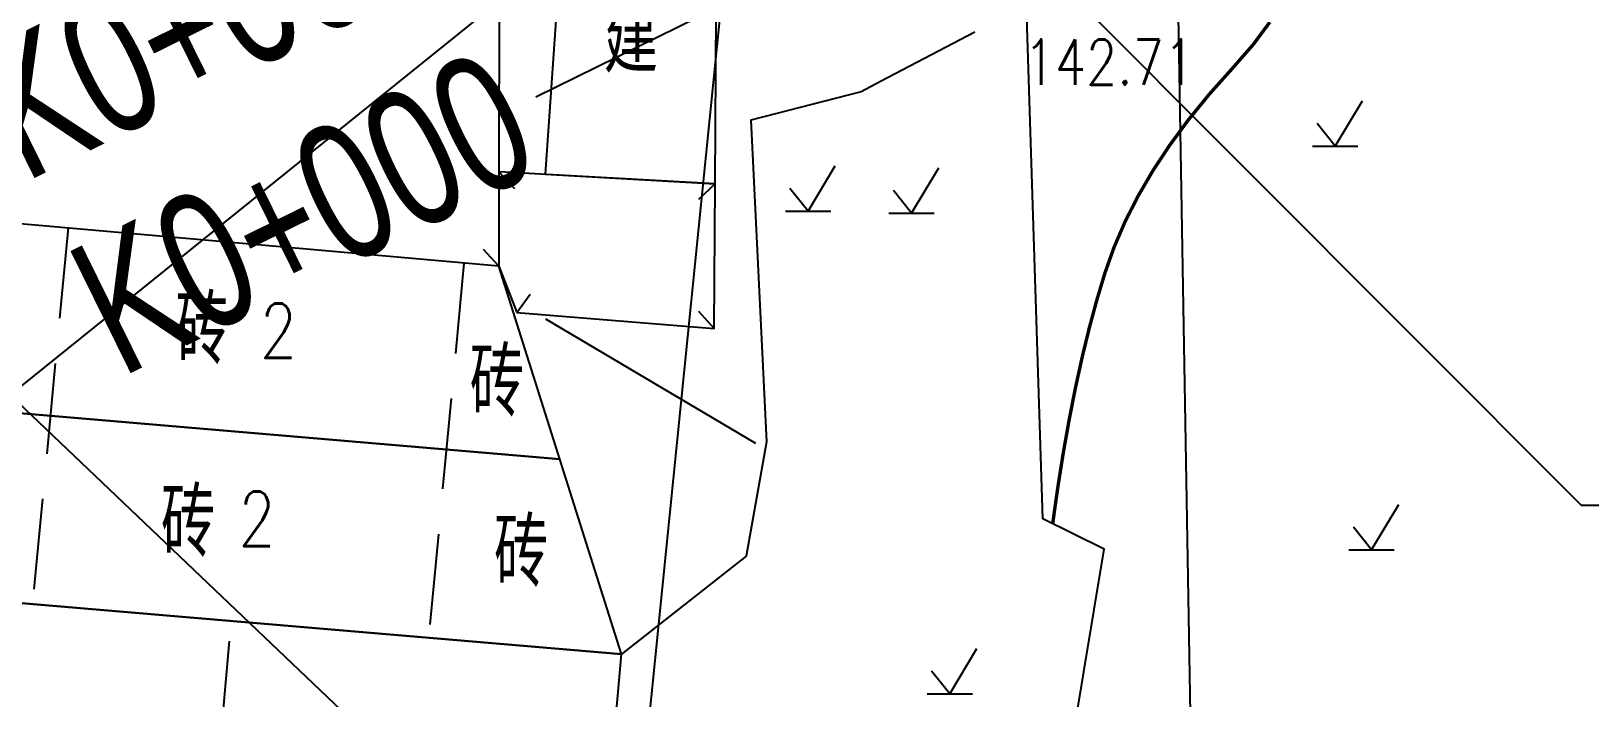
# Model space of a CAD drawing. Extents: x 529262 to 576451, y 2694391 to 2717535.
# Drawn here: x 566596.26 to 566630.64, y 2709376.14 to 2709390.83 of the extents above; entities that cross this region are included whole.
import ezdxf
from ezdxf.enums import TextEntityAlignment as Align
from ezdxf.xclip import XClip

# ---------------------------------------------------------------- set-up
doc = ezdxf.new("R2010")
doc.units = 0
doc.header["$XCLIPFRAME"] = 0
doc.linetypes.add('X5', pattern=[3, 2, -1])
for name, color, linetype in [('DGX', 8, 'Continuous'), ('DIM_COOR', 3, 'Continuous'), ('DMTZ', 8, 'Continuous'), ('GCD', 8, 'Continuous'), ('JMD', 8, 'Continuous'), ('PP-COM', 7, 'Continuous'), ('RD-中线', 40, 'Continuous'), ('RD-红线', 7, 'Continuous'), ('ZBTZ', 8, 'Continuous'), ('桩号标注', 7, 'Continuous')]:
    doc.layers.add(name, color=color, linetype=linetype)
doc.styles.add('HZ', font='rs.shx', dxfattribs={"width": 0.8, "bigfont": 'hztxt.shx'})
doc.styles.add('NCME', font='smsim.shx', dxfattribs={"width": 0.7, "bigfont": 'smfs.shx'})
doc.linetypes.add('10421', pattern='A,2,[150,AAA.SHX,S=0.5,R=0,X=0,Y=0.5],1e-11', length=2.00000000001)
doc.linetypes.add('1161', pattern='A,0,[149,AAA.SHX,S=0.15,R=0,X=0,Y=0],-1.6', length=1.6)

# ---------------------------------------------------------------- blocks, each defined once
blk = doc.blocks.new('A$C19FD0107')
at = {"layer": 'RD-中线', "color": 8, "linetype": 'Continuous', "flags": 128}
blk.add_lwpolyline([(-4376.616930902004, 15011.44747897983), (-4371.142554573715, 14690.57786698593)], dxfattribs=at)
for points in [[(-4490.733542978764, 14139.43815448834, -2.221422510118572e-09), (-4490.28967911005, 14139.41727957362)], [(-3818.250725544989, 14086.16833724407, -2.554406072822332e-09), (-3817.739615514874, 14086.16938653216)]]:
    blk.add_lwpolyline(points, format="xyb", dxfattribs=at)
at = {"layer": 'RD-红线', "color": 8}
blk.add_lwpolyline([(-4388.060826979578, 14978.7502015261), (-4408.707402572036, 14998.39848136203, 0.4187373952873459)], format="xyb", dxfattribs=at)
blk = doc.blocks.new('gc123')
at = {"color": 8}
for p, q in [((0, 0), (1.199999999999999, 2)), ((0, 0), (-0.8, 1)), ((-1, 0), (1, 0))]:
    blk.add_line(p, q, dxfattribs=at)
blk = doc.blocks.new('GC200')
at = {"linetype": 'Continuous', "const_width": 0.2, "flags": 128}
blk.add_lwpolyline([(-0.1, 0, 1), (0.1, 0, 1)], format="xyb", close=True, dxfattribs=at)

msp = doc.modelspace()

# ---------------------------------------------------------------- linework, layer by layer
at = {"layer": 'DGX', "color": 252, "linetype": 'Continuous', "const_width": 0.075, "flags": 128}
msp.add_lwpolyline([(566618.7928462074, 2709379.972463473), (566618.905642346, 2709380.769134798), (566619.0272885296, 2709381.535264423), (566619.1577847576, 2709382.27085235), (566619.2971310306, 2709382.975898577), (566619.4453273483, 2709383.650403105), (566619.6023737108, 2709384.294365933), (566619.7682701182, 2709384.907787062), (566619.9430165701, 2709385.490666493), (566620.1436644994, 2709386.057820727), (566620.3872653381, 2709386.624066271), (566620.6738190862, 2709387.189403123), (566621.0033257438, 2709387.753831285), (566621.375785311, 2709388.317350755), (566621.7911977874, 2709388.879961534), (566622.2495631734, 2709389.441663622), (566622.7508814689, 2709390.002457019), (566623.2203973557, 2709390.539313766), (566623.5833555163, 2709391.029205905)], dxfattribs=at)
at = {"layer": 'DIM_COOR', "color": 3}
for p, q in [((566609.9472814687, 2709394.206358916), (566588.3492832757, 2709376.819255563)), ((566616.784, 2709394.071), (566630.4557680578, 2709380.379182208)), ((566611.4634074939, 2709391.297681521), (566609.1286494416, 2709368.164038124)), ((566630.4557680578, 2709380.379182208), (566652.9766435853, 2709380.379182208))]:
    msp.add_line(p, q, dxfattribs=at)
at = {"layer": 'DMTZ', "linetype": '10421', "flags": 128}
for points in [[(566618.9443218459, 2709365.781810763), (566618.5915494417, 2709371.340138125), (566619.9282494417, 2709379.413038125), (566618.5769494417, 2709380.078838125), (566618.2253494418, 2709391.144938125)], [(566612.2414377835, 2709381.738219293), (566607.6098248073, 2709384.480040313)]]:
    msp.add_lwpolyline(points, dxfattribs=at)
at = {"layer": 'JMD', "linetype": 'Continuous'}
for p, q in [((566606.5762041582, 2709387.726543165), (566606.9195564771, 2709387.363074892)), ((566611.3435835693, 2709387.462231463), (566610.9793827836, 2709387.119656234)), ((566606.5730494417, 2709385.649938125), (566606.2357278636, 2709386.019010141)), ((566606.9684494417, 2709384.631638124), (566607.2672879978, 2709385.032506578)), ((566611.3251494418, 2709384.278938125), (566610.9872260676, 2709384.647459213))]:
    msp.add_line(p, q, dxfattribs=at)
at = {"layer": 'JMD', "linetype": 'Continuous', "flags": 128}
for points, elevation in [([(566611.3803494415, 2709393.811138125), (566608.0364494417, 2709394.042138125), (566607.5967604674, 2709387.677307129), (566611.3435835693, 2709387.462231463)], 140.4993), ([(566606.9684494417, 2709384.631638124), (566611.3251494418, 2709384.278938125), (566611.3435835693, 2709387.462231463), (566606.5762041582, 2709387.726543165), (566606.5730494417, 2709385.649938125)], 140.8202)]:
    msp.add_lwpolyline(points, close=True, dxfattribs=dict(at, elevation=elevation))
for points in [[(566592.8478494417, 2709386.865238124), (566593.3463494417, 2709393.335138125), (566606.5852494416, 2709393.680638125), (566606.5730494417, 2709385.649938125)], [(566592.0608494417, 2709378.562738125), (566609.2805494417, 2709377.095238125), (566607.9193819447, 2709381.396024676), (566592.4543494416, 2709382.713988124)]]:
    msp.add_lwpolyline(points, close=True, dxfattribs=at)
for points, elevation in [([(566607.9193819447, 2709381.396024676), (566606.5730494417, 2709385.649938125), (566592.8478494417, 2709386.865238124), (566592.8478494417, 2709386.865238124), (566592.4543494416, 2709382.713988124), (566607.9193819447, 2709381.396024676)], 141.4016), ([(566591.2415980424, 2709382.817341416), (566607.9193819447, 2709381.396024676)], 282.4369), ([(566592.0608494417, 2709378.562738125), (566591.2800494417, 2709370.182638125), (566601.0668494418, 2709369.313538125), (566608.5289494419, 2709368.663938125), (566609.2805494417, 2709377.095238125), (566592.0608494417, 2709378.562738125)], 141.4016), ([(566592.0608494417, 2709378.562738125), (566609.2805494417, 2709377.095238125)], 141.4016)]:
    msp.add_lwpolyline(points, dxfattribs=dict(at, elevation=elevation))
at = {"layer": 'JMD', "linetype": 'X5', "elevation": 141.0353, "flags": 128}
for points in [[(566597.0713252253, 2709386.491269796), (566596.2843252253, 2709378.188769796)], [(566605.8060503022, 2709385.717852185), (566605.0190503022, 2709377.415352185)]]:
    msp.add_lwpolyline(points, dxfattribs=at)
at = {"layer": 'JMD', "linetype": 'X5', "flags": 128}
msp.add_lwpolyline([(566599.9235158553, 2709369.415069904), (566600.6706994417, 2709377.828988125)], dxfattribs=at)
at = {"layer": 'ZBTZ', "linetype": '1161', "elevation": 142.0643, "flags": 128}
for points in [[(566617.0757494417, 2709390.805338125), (566614.9976494417, 2709389.719064233)], [(566614.9976494417, 2709389.719064233), (566614.5696494417, 2709389.495338125), (566612.1337494417, 2709388.869338125), (566612.4831494418, 2709381.780738125), (566612.0315703306, 2709379.259589145), (566609.2805494417, 2709377.095238125)]]:
    msp.add_lwpolyline(points, dxfattribs=at)
at = {"layer": '桩号标注'}
msp.add_line((566611.8779896027, 2709391.585584213), (566607.3936351459, 2709389.374122003), dxfattribs=at)

# ---------------------------------------------------------------- block references
at = {"layer": 'GCD', "linetype": 'Continuous'}
ref = msp.add_blockref('GC200', (566618.2256494417, 2709391.145038125, 142.714), dxfattribs=dict(at, xscale=0.5, yscale=0.5, zscale=0.5))
ref.add_attrib('height', '142.71', dxfattribs={"linetype": 'Continuous', "height": 1, "style": 'HZ', "width": 0.8}).set_placement((566618.1585422604, 2709390.148840079, 142.714), align=Align.MIDDLE_LEFT)
at = {"layer": 'PP-COM'}
ref = msp.add_blockref('A$C19FD0107', (570997.9927985519, 2694390.602628201), dxfattribs=at)
XClip(ref).set_block_clipping_path([(-9366.438313488383, 14428.60439108219), (-3328.44807433628, 17452.748486375436)])
at = {"layer": 'ZBTZ', "linetype": 'Continuous', "xscale": 0.5, "yscale": 0.5}
for p in [(566625.0286004919, 2709388.297215264), (566613.3976860779, 2709386.862050275), (566615.6811596336, 2709386.817300595), (566625.8271281095, 2709379.393224489), (566616.522406401, 2709376.220900981)]:
    msp.add_blockref('gc123', p, dxfattribs=at)

# ---------------------------------------------------------------- texts
at = {"layer": 'JMD', "linetype": 'Continuous', "style": 'HZ', "width": 0.8}
msp.add_text('建', height=1.5, dxfattribs=at).set_placement((566609.4885549545, 2709390.744222627), align=Align.MIDDLE)
for p in [(566600.6364340532, 2709384.246335875), (566607.1324328041, 2709383.093685105), (566600.3207067597, 2709379.999008385), (566607.6691143416, 2709379.338811167)]:
    msp.add_text('砖', height=1.5, dxfattribs=at).set_placement(p, align=Align.MIDDLE_RIGHT)
for p in [(566601.3000105136, 2709384.227152959), (566600.8265596707, 2709380.079629005)]:
    msp.add_text('2', height=1.199999999999999, dxfattribs=at).set_placement(p, align=Align.MIDDLE_LEFT)
at = {"layer": '桩号标注', "style": 'NCME', "width": 0.75}
for s, rotation, p in [('K0+005', 26.25023967296303, (566604.8242268945, 2709393.453837814)), ('K0+000', 26.25023968145929, (566606.9451997002, 2709389.152975782))]:
    msp.add_text(s, height=3, rotation=rotation, dxfattribs=at).set_placement(p, align=Align.MIDDLE_RIGHT)

doc.saveas('drawing.dxf')
